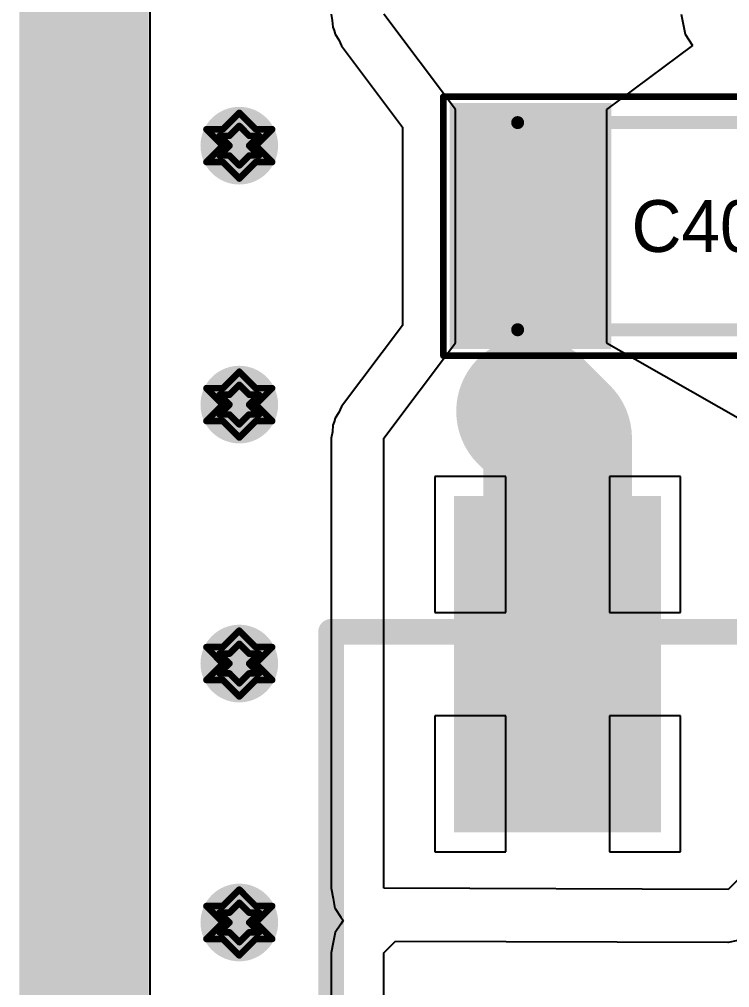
# Model space of a CAD drawing. Header units: millimetres. Extents: x 5 to 399, y 5 to 287.
# Drawn here: x 155.21 to 160.7, y 131.86 to 139.34 of the extents above; entities that cross this region are included whole.
import ezdxf

# ---------------------------------------------------------------- set-up
doc = ezdxf.new("R2010")
doc.units = ezdxf.units.MM
for name, color, linetype in [('BottomLayer', 5, 'Continuous'), ('DrillDrawing', 1, 'Continuous'), ('DrillGuide', 244, 'Continuous'), ('KeepOutLayer', 6, 'Continuous'), ('Mechanical13', 56, 'Continuous'), ('Mechanical2', 216, 'Continuous'), ('MidLayer1', 16, 'Continuous'), ('MidLayer2', 76, 'Continuous'), ('MultiLayer', 9, 'Continuous'), ('TopLayer', 1, 'Continuous'), ('TopOverlay', 2, 'Continuous'), ('TopPaste', 8, 'Continuous'), ('TopSolder', 216, 'Continuous'), ('ViaHoleLayer', 16, 'Continuous')]:
    doc.layers.add(name, color=color, linetype=linetype)

# ---------------------------------------------------------------- blocks, each defined once
blk = doc.blocks.new('ACM90V_55')
at = {"layer": 'TopLayer'}
blk.add_solid([(3, 1), (5.5, 1), (3, 2.5), (5.5, 2.5)], dxfattribs=at)
at = {"layer": 'TopOverlay', "const_width": 0.2}
for points in [[(-4.5, 3.5), (4.5, 3.5)], [(4.5, 3.5), (4.5, -3.5)]]:
    blk.add_lwpolyline(points, dxfattribs=at)
at = {"layer": 'TopOverlay', "const_width": 0.1}
blk.add_lwpolyline([(4.45, 3.5, 1), (4.55, 3.5, 1)], format="xyb", close=True, dxfattribs=at)
blk.add_lwpolyline([(4.45, 3.5, 1), (4.55, 3.5, 1)], format="xyb", close=True, dxfattribs=at)
at = {"layer": 'TopPaste'}
blk.add_solid([(3, 1), (5.5, 1), (3, 2.5), (5.5, 2.5)], dxfattribs=at)
at = {"layer": 'TopSolder'}
blk.add_solid([(2.95, 0.95), (5.55, 0.95), (2.95, 2.55), (5.55, 2.55)], dxfattribs=at)
blk = doc.blocks.new('1206_C_61')
at = {"layer": 'Mechanical13', "const_width": 0.1}
for points in [[(1.6002, 0.8002), (-1.5998, 0.8002)], [(-1.5998, 0.8002), (-1.5998, -0.7999)], [(1.6002, 0.8002), (1.6002, -0.7999)], [(1.6002, -0.7999), (-1.5998, -0.7999)]]:
    blk.add_lwpolyline(points, dxfattribs=at)
at = {"layer": 'Mechanical13', "const_width": 0.05}
for points in [[(-1.6248, 0.8002, 1), (-1.5748, 0.8002, 1)], [(-1.6248, 0.8002, 1), (-1.5748, 0.8002, 1)], [(1.5752, 0.8002, 1), (1.6252, 0.8002, 1)], [(1.5752, 0.8002, 1), (1.6252, 0.8002, 1)], [(-1.6248, -0.7999, 1), (-1.5748, -0.7999, 1)], [(-1.6248, -0.7999, 1), (-1.5748, -0.7999, 1)], [(1.5752, -0.7999, 1), (1.6252, -0.7999, 1)], [(1.5752, -0.7999, 1), (1.6252, -0.7999, 1)]]:
    blk.add_lwpolyline(points, format="xyb", close=True, dxfattribs=at)
at = {"layer": 'TopLayer'}
for points in [[(-0.925, -0.9), (-0.925, 0.9), (-2.075, -0.9), (-2.075, 0.9)], [(2.075, -0.9), (2.075, 0.9), (0.925, -0.9), (0.925, 0.9)]]:
    blk.add_solid(points, dxfattribs=at)
at = {"layer": 'TopOverlay', "const_width": 0.05}
for points in [[(-2.2, 1), (-2.2, -1)], [(2.175, 1), (-2.2, 1)], [(2.175, 1), (2.175, -1)], [(2.175, -1), (-2.2, -1)]]:
    blk.add_lwpolyline(points, dxfattribs=at)
at = {"layer": 'TopOverlay', "const_width": 0.025}
for points in [[(-2.2125, 1, 1), (-2.1875, 1, 1)], [(-2.2125, 1, 1), (-2.1875, 1, 1)], [(2.1625, 1, 1), (2.1875, 1, 1)], [(2.1625, 1, 1), (2.1875, 1, 1)], [(-2.2125, -1, 1), (-2.1875, -1, 1)], [(-2.2125, -1, 1), (-2.1875, -1, 1)], [(2.1625, -1, 1), (2.1875, -1, 1)], [(2.1625, -1, 1), (2.1875, -1, 1)]]:
    blk.add_lwpolyline(points, format="xyb", close=True, dxfattribs=at)
at = {"layer": 'TopPaste'}
for points in [[(-0.925, -0.9), (-0.925, 0.9), (-2.075, -0.9), (-2.075, 0.9)], [(2.075, -0.9), (2.075, 0.9), (0.925, -0.9), (0.925, 0.9)]]:
    blk.add_solid(points, dxfattribs=at)
at = {"layer": 'TopSolder'}
for points in [[(-0.875, -0.95), (-0.875, 0.95), (-2.125, -0.95), (-2.125, 0.95)], [(2.125, -0.95), (2.125, 0.95), (0.875, -0.95), (0.875, 0.95)]]:
    blk.add_solid(points, dxfattribs=at)

msp = doc.modelspace()

# ---------------------------------------------------------------- linework, layer by layer
at = {"layer": 'BottomLayer'}
msp.add_line((156.2222, 113.8764), (156.2222, 146.3618), dxfattribs=at)
at = {"layer": 'BottomLayer', "const_width": 0.3}
for points in [[(156.7624, 138.3618, 1), (157.0624, 138.3618, 1)], [(156.7624, 136.3618, 1), (157.0624, 136.3618, 1)], [(156.7624, 134.3618, 1), (157.0624, 134.3618, 1)], [(156.7624, 132.3618, 1), (157.0624, 132.3618, 1)]]:
    msp.add_lwpolyline(points, format="xyb", close=True, dxfattribs=at)
at = {"layer": 'DrillDrawing', "const_width": 0.0508}
for points in [[(156.7854, 138.4888), (156.9124, 138.6158)], [(156.9124, 138.6158), (157.0394, 138.4888)], [(156.6584, 138.4888), (156.7854, 138.3618)], [(156.6584, 138.4888), (156.7854, 138.4888)], [(156.8362, 138.438), (156.9124, 138.5142)], [(156.9124, 138.5142), (156.9886, 138.438)], [(157.0394, 138.4888), (157.1664, 138.4888)], [(157.0394, 138.3618), (157.1664, 138.4888)], [(156.76, 138.438), (156.8362, 138.3618)], [(156.76, 138.438), (156.8362, 138.438)], [(156.9886, 138.438), (157.0648, 138.438)], [(156.9886, 138.3618), (157.0648, 138.438)], [(156.6584, 138.2348), (156.7854, 138.3618)], [(156.76, 138.2856), (156.8362, 138.3618)], [(156.9886, 138.3618), (157.0648, 138.2856)], [(157.0394, 138.3618), (157.1664, 138.2348)], [(156.76, 138.2856), (156.8362, 138.2856)], [(156.8362, 138.2856), (156.9124, 138.2094)], [(156.9124, 138.2094), (156.9886, 138.2856)], [(156.9886, 138.2856), (157.0648, 138.2856)], [(156.6584, 138.2348), (156.7854, 138.2348)], [(156.7854, 138.2348), (156.9124, 138.1078)], [(156.9124, 138.1078), (157.0394, 138.2348)], [(157.0394, 138.2348), (157.1664, 138.2348)], [(156.7854, 136.4888), (156.9124, 136.6158)], [(156.9124, 136.6158), (157.0394, 136.4888)], [(156.6584, 136.4888), (156.7854, 136.3618)], [(156.6584, 136.4888), (156.7854, 136.4888)], [(156.8362, 136.438), (156.9124, 136.5142)], [(156.9124, 136.5142), (156.9886, 136.438)], [(157.0394, 136.4888), (157.1664, 136.4888)], [(157.0394, 136.3618), (157.1664, 136.4888)], [(156.76, 136.438), (156.8362, 136.3618)], [(156.76, 136.438), (156.8362, 136.438)], [(156.9886, 136.438), (157.0648, 136.438)], [(156.9886, 136.3618), (157.0648, 136.438)], [(156.6584, 136.2348), (156.7854, 136.3618)], [(156.76, 136.2856), (156.8362, 136.3618)], [(156.9886, 136.3618), (157.0648, 136.2856)], [(157.0394, 136.3618), (157.1664, 136.2348)], [(156.76, 136.2856), (156.8362, 136.2856)], [(156.8362, 136.2856), (156.9124, 136.2094)], [(156.9124, 136.2094), (156.9886, 136.2856)], [(156.9886, 136.2856), (157.0648, 136.2856)], [(156.6584, 136.2348), (156.7854, 136.2348)], [(156.7854, 136.2348), (156.9124, 136.1078)], [(156.9124, 136.1078), (157.0394, 136.2348)], [(157.0394, 136.2348), (157.1664, 136.2348)], [(156.7854, 134.4888), (156.9124, 134.6158)], [(156.9124, 134.6158), (157.0394, 134.4888)], [(156.6584, 134.4888), (156.7854, 134.3618)], [(156.6584, 134.4888), (156.7854, 134.4888)], [(156.8362, 134.438), (156.9124, 134.5142)], [(156.9124, 134.5142), (156.9886, 134.438)], [(157.0394, 134.4888), (157.1664, 134.4888)], [(157.0394, 134.3618), (157.1664, 134.4888)], [(156.76, 134.438), (156.8362, 134.3618)], [(156.76, 134.438), (156.8362, 134.438)], [(156.9886, 134.438), (157.0648, 134.438)], [(156.9886, 134.3618), (157.0648, 134.438)], [(156.6584, 134.2348), (156.7854, 134.3618)], [(156.76, 134.2856), (156.8362, 134.3618)], [(156.9886, 134.3618), (157.0648, 134.2856)], [(157.0394, 134.3618), (157.1664, 134.2348)], [(156.6584, 134.2348), (156.7854, 134.2348)], [(156.76, 134.2856), (156.8362, 134.2856)], [(156.7854, 134.2348), (156.9124, 134.1078)], [(156.8362, 134.2856), (156.9124, 134.2094)], [(156.9124, 134.2094), (156.9886, 134.2856)], [(156.9124, 134.1078), (157.0394, 134.2348)], [(156.9886, 134.2856), (157.0648, 134.2856)], [(157.0394, 134.2348), (157.1664, 134.2348)], [(156.7854, 132.4888), (156.9124, 132.6158)], [(156.9124, 132.6158), (157.0394, 132.4888)], [(156.8362, 132.438), (156.9124, 132.5142)], [(156.9124, 132.5142), (156.9886, 132.438)], [(156.6584, 132.4888), (156.7854, 132.3618)], [(156.6584, 132.4888), (156.7854, 132.4888)], [(156.76, 132.438), (156.8362, 132.3618)], [(156.76, 132.438), (156.8362, 132.438)], [(156.9886, 132.438), (157.0648, 132.438)], [(156.9886, 132.3618), (157.0648, 132.438)], [(157.0394, 132.4888), (157.1664, 132.4888)], [(157.0394, 132.3618), (157.1664, 132.4888)], [(156.6584, 132.2348), (156.7854, 132.3618)], [(156.76, 132.2856), (156.8362, 132.3618)], [(156.9886, 132.3618), (157.0648, 132.2856)], [(157.0394, 132.3618), (157.1664, 132.2348)], [(156.76, 132.2856), (156.8362, 132.2856)], [(156.8362, 132.2856), (156.9124, 132.2094)], [(156.9124, 132.2094), (156.9886, 132.2856)], [(156.9886, 132.2856), (157.0648, 132.2856)], [(156.6584, 132.2348), (156.7854, 132.2348)], [(156.7854, 132.2348), (156.9124, 132.1078)], [(156.9124, 132.1078), (157.0394, 132.2348)], [(157.0394, 132.2348), (157.1664, 132.2348)]]:
    msp.add_lwpolyline(points, dxfattribs=at)
at = {"layer": 'DrillDrawing', "const_width": 0.0254}
for points in [[(156.8997, 138.6158, 1), (156.9251, 138.6158, 1)], [(156.8997, 138.6158, 1), (156.9251, 138.6158, 1)], [(156.6457, 138.4888, 1), (156.6711, 138.4888, 1)], [(156.6457, 138.4888, 1), (156.6711, 138.4888, 1)], [(156.7727, 138.4888, 1), (156.7981, 138.4888, 1)], [(156.7727, 138.4888, 1), (156.7981, 138.4888, 1)], [(156.8997, 138.5142, 1), (156.9251, 138.5142, 1)], [(156.8997, 138.5142, 1), (156.9251, 138.5142, 1)], [(157.0267, 138.4888, 1), (157.0521, 138.4888, 1)], [(157.0267, 138.4888, 1), (157.0521, 138.4888, 1)], [(157.1537, 138.4888, 1), (157.1791, 138.4888, 1)], [(157.1537, 138.4888, 1), (157.1791, 138.4888, 1)], [(156.7473, 138.438, 1), (156.7727, 138.438, 1)], [(156.7473, 138.438, 1), (156.7727, 138.438, 1)], [(156.8235, 138.438, 1), (156.8489, 138.438, 1)], [(156.8235, 138.438, 1), (156.8489, 138.438, 1)], [(156.9759, 138.438, 1), (157.0013, 138.438, 1)], [(156.9759, 138.438, 1), (157.0013, 138.438, 1)], [(157.0521, 138.438, 1), (157.0775, 138.438, 1)], [(157.0521, 138.438, 1), (157.0775, 138.438, 1)], [(156.7727, 138.3618, 1), (156.7981, 138.3618, 1)], [(156.7727, 138.3618, 1), (156.7981, 138.3618, 1)], [(156.8235, 138.3618, 1), (156.8489, 138.3618, 1)], [(156.8235, 138.3618, 1), (156.8489, 138.3618, 1)], [(156.9759, 138.3618, 1), (157.0013, 138.3618, 1)], [(156.9759, 138.3618, 1), (157.0013, 138.3618, 1)], [(157.0267, 138.3618, 1), (157.0521, 138.3618, 1)], [(157.0267, 138.3618, 1), (157.0521, 138.3618, 1)], [(156.7473, 138.2856, 1), (156.7727, 138.2856, 1)], [(156.7473, 138.2856, 1), (156.7727, 138.2856, 1)], [(156.8235, 138.2856, 1), (156.8489, 138.2856, 1)], [(156.8235, 138.2856, 1), (156.8489, 138.2856, 1)], [(156.9759, 138.2856, 1), (157.0013, 138.2856, 1)], [(156.9759, 138.2856, 1), (157.0013, 138.2856, 1)], [(157.0521, 138.2856, 1), (157.0775, 138.2856, 1)], [(157.0521, 138.2856, 1), (157.0775, 138.2856, 1)], [(156.6457, 138.2348, 1), (156.6711, 138.2348, 1)], [(156.6457, 138.2348, 1), (156.6711, 138.2348, 1)], [(156.7727, 138.2348, 1), (156.7981, 138.2348, 1)], [(156.7727, 138.2348, 1), (156.7981, 138.2348, 1)], [(156.8997, 138.2094, 1), (156.9251, 138.2094, 1)], [(156.8997, 138.2094, 1), (156.9251, 138.2094, 1)], [(157.0267, 138.2348, 1), (157.0521, 138.2348, 1)], [(157.0267, 138.2348, 1), (157.0521, 138.2348, 1)], [(157.1537, 138.2348, 1), (157.1791, 138.2348, 1)], [(157.1537, 138.2348, 1), (157.1791, 138.2348, 1)], [(156.8997, 138.1078, 1), (156.9251, 138.1078, 1)], [(156.8997, 138.1078, 1), (156.9251, 138.1078, 1)], [(156.8997, 136.6158, 1), (156.9251, 136.6158, 1)], [(156.8997, 136.6158, 1), (156.9251, 136.6158, 1)], [(156.6457, 136.4888, 1), (156.6711, 136.4888, 1)], [(156.6457, 136.4888, 1), (156.6711, 136.4888, 1)], [(156.7727, 136.4888, 1), (156.7981, 136.4888, 1)], [(156.7727, 136.4888, 1), (156.7981, 136.4888, 1)], [(156.8997, 136.5142, 1), (156.9251, 136.5142, 1)], [(156.8997, 136.5142, 1), (156.9251, 136.5142, 1)], [(157.0267, 136.4888, 1), (157.0521, 136.4888, 1)], [(157.0267, 136.4888, 1), (157.0521, 136.4888, 1)], [(157.1537, 136.4888, 1), (157.1791, 136.4888, 1)], [(157.1537, 136.4888, 1), (157.1791, 136.4888, 1)], [(156.7473, 136.438, 1), (156.7727, 136.438, 1)], [(156.7473, 136.438, 1), (156.7727, 136.438, 1)], [(156.8235, 136.438, 1), (156.8489, 136.438, 1)], [(156.8235, 136.438, 1), (156.8489, 136.438, 1)], [(156.9759, 136.438, 1), (157.0013, 136.438, 1)], [(156.9759, 136.438, 1), (157.0013, 136.438, 1)], [(157.0521, 136.438, 1), (157.0775, 136.438, 1)], [(157.0521, 136.438, 1), (157.0775, 136.438, 1)], [(156.7727, 136.3618, 1), (156.7981, 136.3618, 1)], [(156.7727, 136.3618, 1), (156.7981, 136.3618, 1)], [(156.8235, 136.3618, 1), (156.8489, 136.3618, 1)], [(156.8235, 136.3618, 1), (156.8489, 136.3618, 1)], [(156.9759, 136.3618, 1), (157.0013, 136.3618, 1)], [(156.9759, 136.3618, 1), (157.0013, 136.3618, 1)], [(157.0267, 136.3618, 1), (157.0521, 136.3618, 1)], [(157.0267, 136.3618, 1), (157.0521, 136.3618, 1)], [(156.7473, 136.2856, 1), (156.7727, 136.2856, 1)], [(156.7473, 136.2856, 1), (156.7727, 136.2856, 1)], [(156.8235, 136.2856, 1), (156.8489, 136.2856, 1)], [(156.8235, 136.2856, 1), (156.8489, 136.2856, 1)], [(156.9759, 136.2856, 1), (157.0013, 136.2856, 1)], [(156.9759, 136.2856, 1), (157.0013, 136.2856, 1)], [(157.0521, 136.2856, 1), (157.0775, 136.2856, 1)], [(157.0521, 136.2856, 1), (157.0775, 136.2856, 1)], [(156.6457, 136.2348, 1), (156.6711, 136.2348, 1)], [(156.6457, 136.2348, 1), (156.6711, 136.2348, 1)], [(156.7727, 136.2348, 1), (156.7981, 136.2348, 1)], [(156.7727, 136.2348, 1), (156.7981, 136.2348, 1)], [(156.8997, 136.2094, 1), (156.9251, 136.2094, 1)], [(156.8997, 136.2094, 1), (156.9251, 136.2094, 1)], [(157.0267, 136.2348, 1), (157.0521, 136.2348, 1)], [(157.0267, 136.2348, 1), (157.0521, 136.2348, 1)], [(157.1537, 136.2348, 1), (157.1791, 136.2348, 1)], [(157.1537, 136.2348, 1), (157.1791, 136.2348, 1)], [(156.8997, 136.1078, 1), (156.9251, 136.1078, 1)], [(156.8997, 136.1078, 1), (156.9251, 136.1078, 1)], [(156.8997, 134.6158, 1), (156.9251, 134.6158, 1)], [(156.8997, 134.6158, 1), (156.9251, 134.6158, 1)], [(156.6457, 134.4888, 1), (156.6711, 134.4888, 1)], [(156.6457, 134.4888, 1), (156.6711, 134.4888, 1)], [(156.7727, 134.4888, 1), (156.7981, 134.4888, 1)], [(156.7727, 134.4888, 1), (156.7981, 134.4888, 1)], [(156.8997, 134.5142, 1), (156.9251, 134.5142, 1)], [(156.8997, 134.5142, 1), (156.9251, 134.5142, 1)], [(157.0267, 134.4888, 1), (157.0521, 134.4888, 1)], [(157.0267, 134.4888, 1), (157.0521, 134.4888, 1)], [(157.1537, 134.4888, 1), (157.1791, 134.4888, 1)], [(157.1537, 134.4888, 1), (157.1791, 134.4888, 1)], [(156.7473, 134.438, 1), (156.7727, 134.438, 1)], [(156.7473, 134.438, 1), (156.7727, 134.438, 1)], [(156.8235, 134.438, 1), (156.8489, 134.438, 1)], [(156.8235, 134.438, 1), (156.8489, 134.438, 1)], [(156.9759, 134.438, 1), (157.0013, 134.438, 1)], [(156.9759, 134.438, 1), (157.0013, 134.438, 1)], [(157.0521, 134.438, 1), (157.0775, 134.438, 1)], [(157.0521, 134.438, 1), (157.0775, 134.438, 1)], [(156.7727, 134.3618, 1), (156.7981, 134.3618, 1)], [(156.7727, 134.3618, 1), (156.7981, 134.3618, 1)], [(156.8235, 134.3618, 1), (156.8489, 134.3618, 1)], [(156.8235, 134.3618, 1), (156.8489, 134.3618, 1)], [(156.9759, 134.3618, 1), (157.0013, 134.3618, 1)], [(156.9759, 134.3618, 1), (157.0013, 134.3618, 1)], [(157.0267, 134.3618, 1), (157.0521, 134.3618, 1)], [(157.0267, 134.3618, 1), (157.0521, 134.3618, 1)], [(156.6457, 134.2348, 1), (156.6711, 134.2348, 1)], [(156.6457, 134.2348, 1), (156.6711, 134.2348, 1)], [(156.7473, 134.2856, 1), (156.7727, 134.2856, 1)], [(156.7473, 134.2856, 1), (156.7727, 134.2856, 1)], [(156.7727, 134.2348, 1), (156.7981, 134.2348, 1)], [(156.7727, 134.2348, 1), (156.7981, 134.2348, 1)], [(156.8235, 134.2856, 1), (156.8489, 134.2856, 1)], [(156.8235, 134.2856, 1), (156.8489, 134.2856, 1)], [(156.9759, 134.2856, 1), (157.0013, 134.2856, 1)], [(156.9759, 134.2856, 1), (157.0013, 134.2856, 1)], [(157.0267, 134.2348, 1), (157.0521, 134.2348, 1)], [(157.0267, 134.2348, 1), (157.0521, 134.2348, 1)], [(157.0521, 134.2856, 1), (157.0775, 134.2856, 1)], [(157.0521, 134.2856, 1), (157.0775, 134.2856, 1)], [(157.1537, 134.2348, 1), (157.1791, 134.2348, 1)], [(157.1537, 134.2348, 1), (157.1791, 134.2348, 1)], [(156.8997, 134.2094, 1), (156.9251, 134.2094, 1)], [(156.8997, 134.2094, 1), (156.9251, 134.2094, 1)], [(156.8997, 134.1078, 1), (156.9251, 134.1078, 1)], [(156.8997, 134.1078, 1), (156.9251, 134.1078, 1)], [(156.8997, 132.6158, 1), (156.9251, 132.6158, 1)], [(156.8997, 132.6158, 1), (156.9251, 132.6158, 1)], [(156.8997, 132.5142, 1), (156.9251, 132.5142, 1)], [(156.8997, 132.5142, 1), (156.9251, 132.5142, 1)], [(156.6457, 132.4888, 1), (156.6711, 132.4888, 1)], [(156.6457, 132.4888, 1), (156.6711, 132.4888, 1)], [(156.7473, 132.438, 1), (156.7727, 132.438, 1)], [(156.7473, 132.438, 1), (156.7727, 132.438, 1)], [(156.7727, 132.4888, 1), (156.7981, 132.4888, 1)], [(156.7727, 132.4888, 1), (156.7981, 132.4888, 1)], [(156.8235, 132.438, 1), (156.8489, 132.438, 1)], [(156.8235, 132.438, 1), (156.8489, 132.438, 1)], [(156.9759, 132.438, 1), (157.0013, 132.438, 1)], [(156.9759, 132.438, 1), (157.0013, 132.438, 1)], [(157.0267, 132.4888, 1), (157.0521, 132.4888, 1)], [(157.0267, 132.4888, 1), (157.0521, 132.4888, 1)], [(157.0521, 132.438, 1), (157.0775, 132.438, 1)], [(157.0521, 132.438, 1), (157.0775, 132.438, 1)], [(157.1537, 132.4888, 1), (157.1791, 132.4888, 1)], [(157.1537, 132.4888, 1), (157.1791, 132.4888, 1)], [(156.7727, 132.3618, 1), (156.7981, 132.3618, 1)], [(156.7727, 132.3618, 1), (156.7981, 132.3618, 1)], [(156.8235, 132.3618, 1), (156.8489, 132.3618, 1)], [(156.8235, 132.3618, 1), (156.8489, 132.3618, 1)], [(156.9759, 132.3618, 1), (157.0013, 132.3618, 1)], [(156.9759, 132.3618, 1), (157.0013, 132.3618, 1)], [(157.0267, 132.3618, 1), (157.0521, 132.3618, 1)], [(157.0267, 132.3618, 1), (157.0521, 132.3618, 1)], [(156.7473, 132.2856, 1), (156.7727, 132.2856, 1)], [(156.7473, 132.2856, 1), (156.7727, 132.2856, 1)], [(156.8235, 132.2856, 1), (156.8489, 132.2856, 1)], [(156.8235, 132.2856, 1), (156.8489, 132.2856, 1)], [(156.9759, 132.2856, 1), (157.0013, 132.2856, 1)], [(156.9759, 132.2856, 1), (157.0013, 132.2856, 1)], [(157.0521, 132.2856, 1), (157.0775, 132.2856, 1)], [(157.0521, 132.2856, 1), (157.0775, 132.2856, 1)], [(156.6457, 132.2348, 1), (156.6711, 132.2348, 1)], [(156.6457, 132.2348, 1), (156.6711, 132.2348, 1)], [(156.7727, 132.2348, 1), (156.7981, 132.2348, 1)], [(156.7727, 132.2348, 1), (156.7981, 132.2348, 1)], [(156.8997, 132.2094, 1), (156.9251, 132.2094, 1)], [(156.8997, 132.2094, 1), (156.9251, 132.2094, 1)], [(157.0267, 132.2348, 1), (157.0521, 132.2348, 1)], [(157.0267, 132.2348, 1), (157.0521, 132.2348, 1)], [(157.1537, 132.2348, 1), (157.1791, 132.2348, 1)], [(157.1537, 132.2348, 1), (157.1791, 132.2348, 1)], [(156.8997, 132.1078, 1), (156.9251, 132.1078, 1)], [(156.8997, 132.1078, 1), (156.9251, 132.1078, 1)]]:
    msp.add_lwpolyline(points, format="xyb", close=True, dxfattribs=at)
at = {"layer": 'DrillGuide', "const_width": 0.125}
for points in [[(156.8499, 138.3618, 1), (156.9749, 138.3618, 1)], [(156.8499, 136.3618, 1), (156.9749, 136.3618, 1)], [(156.8499, 134.3618, 1), (156.9749, 134.3618, 1)], [(156.8499, 132.3618, 1), (156.9749, 132.3618, 1)]]:
    msp.add_lwpolyline(points, format="xyb", close=True, dxfattribs=at)
at = {"layer": 'KeepOutLayer', "const_width": 1}
msp.add_lwpolyline([(155.7124, 111.3618), (155.7124, 191.3618)], dxfattribs=at)
at = {"layer": 'Mechanical2', "const_width": 0.254}
msp.add_lwpolyline([(155.7124, 191.3618), (155.7124, 111.3618)], dxfattribs=at)
at = {"layer": 'MidLayer1'}
msp.add_line((156.2222, 113.8764), (156.2222, 146.3618), dxfattribs=at)
at = {"layer": 'MidLayer1', "const_width": 0.3}
for points in [[(156.7624, 138.3618, 1), (157.0624, 138.3618, 1)], [(156.7624, 136.3618, 1), (157.0624, 136.3618, 1)], [(156.7624, 134.3618, 1), (157.0624, 134.3618, 1)], [(156.7624, 132.3618, 1), (157.0624, 132.3618, 1)]]:
    msp.add_lwpolyline(points, format="xyb", close=True, dxfattribs=at)
at = {"layer": 'MidLayer2'}
msp.add_line((156.2222, 113.8764), (156.2222, 146.3618), dxfattribs=at)
at = {"layer": 'MidLayer2', "const_width": 0.3}
for points in [[(156.7624, 138.3618, 1), (157.0624, 138.3618, 1)], [(156.7624, 136.3618, 1), (157.0624, 136.3618, 1)], [(156.7624, 134.3618, 1), (157.0624, 134.3618, 1)], [(156.7624, 132.3618, 1), (157.0624, 132.3618, 1)]]:
    msp.add_lwpolyline(points, format="xyb", close=True, dxfattribs=at)
at = {"layer": 'MultiLayer', "const_width": 0.3}
for points in [[(156.7624, 138.3618, 1), (157.0624, 138.3618, 1)], [(156.7624, 136.3618, 1), (157.0624, 136.3618, 1)], [(156.7624, 134.3618, 1), (157.0624, 134.3618, 1)], [(156.7624, 132.3618, 1), (157.0624, 132.3618, 1)]]:
    msp.add_lwpolyline(points, format="xyb", close=True, dxfattribs=at)
at = {"layer": 'TopLayer'}
for p, q in [((156.2222, 113.8764), (156.2222, 146.3618)), ((157.6214, 139.378), (157.6314, 139.3277)), ((158.5826, 138.6414), (158.0293, 139.378)), ((160.3268, 139.378), (160.3578, 139.2219)), ((157.6314, 139.3277), (157.6343, 139.2765)), ((157.6343, 139.2765), (157.6468, 139.2503)), ((157.6468, 139.2503), (157.6525, 139.2219)), ((157.6525, 139.2219), (157.681, 139.1793)), ((157.681, 139.1793), (157.7032, 139.133)), ((160.3578, 139.2219), (160.4155, 139.1355)), ((157.7032, 139.133), (158.1748, 138.5053)), ((160.4155, 139.1355), (159.751, 138.6414)), ((158.5826, 136.838), (158.5826, 138.6414)), ((159.751, 138.6414), (159.751, 136.838)), ((158.1748, 138.5053), (158.1748, 136.9741)), ((158.1748, 136.9741), (157.7032, 136.3463)), ((158.0293, 136.1014), (158.5826, 136.838)), ((159.751, 136.838), (160.8397, 136.2189)), ((157.7032, 136.3463), (157.681, 136.3001)), ((157.681, 136.3001), (157.6525, 136.2575)), ((157.6343, 136.2029), (157.6315, 136.1517)), ((157.6468, 136.229), (157.6343, 136.2029)), ((157.6525, 136.2575), (157.6468, 136.229)), ((157.6315, 136.1517), (157.6215, 136.1014)), ((157.6215, 136.1014), (157.6214, 132.6258)), ((158.0293, 132.6258), (158.0293, 136.1014)), ((158.9726, 135.807), (158.4226, 135.807)), ((158.4226, 135.807), (158.4226, 134.757)), ((158.9726, 134.757), (158.9726, 135.807)), ((160.3226, 135.807), (159.7726, 135.807)), ((159.7726, 135.807), (159.7726, 134.757)), ((160.3226, 134.757), (160.3226, 135.807)), ((158.4226, 134.757), (158.9726, 134.757)), ((159.7726, 134.757), (160.3226, 134.757)), ((158.9726, 133.957), (158.4226, 133.957)), ((158.4226, 133.957), (158.4226, 132.907)), ((158.9726, 132.907), (158.9726, 133.957)), ((160.3226, 133.957), (159.7726, 133.957)), ((159.7726, 133.957), (159.7726, 132.907)), ((160.3226, 132.907), (160.3226, 133.957)), ((158.4226, 132.907), (158.9726, 132.907)), ((159.7726, 132.907), (160.3226, 132.907)), ((160.8164, 132.744), (160.6907, 132.6174)), ((157.6214, 132.6258), (157.6369, 132.5483)), ((160.6907, 132.6174), (158.0293, 132.6258)), ((157.6369, 132.5483), (157.652, 132.4709)), ((157.652, 132.4709), (157.6524, 132.4703)), ((157.6524, 132.4703), (157.6525, 132.4697)), ((157.6525, 132.4697), (157.6963, 132.4041)), ((157.6963, 132.4041), (157.7144, 132.3768)), ((157.7144, 132.3768), (157.6964, 132.3497)), ((157.6964, 132.3497), (157.6527, 132.2846)), ((157.6525, 132.284), (157.637, 132.2062)), ((157.6527, 132.2843), (157.6525, 132.284)), ((157.6527, 132.2846), (157.6527, 132.2843)), ((160.6923, 132.2096), (160.7692, 132.2252)), ((157.637, 132.2062), (157.6214, 132.1286)), ((158.0293, 132.128), (158.1192, 132.2176)), ((158.1192, 132.2176), (160.6895, 132.2096)), ((160.6895, 132.2096), (160.6909, 132.2099)), ((160.6909, 132.2099), (160.6923, 132.2096)), ((157.6214, 132.1286), (157.6215, 132.1283)), ((157.6215, 132.1283), (157.6214, 132.128)), ((157.6214, 132.128), (157.6214, 123.884)), ((158.0293, 123.884), (158.0293, 132.128))]:
    msp.add_line(p, q, dxfattribs=at)
for points, const_width in [([(156.7624, 138.3618, 1), (157.0624, 138.3618, 1)], 0.3), ([(158.8765, 136.31, 1), (159.4515, 136.31, 1)], 0.575), ([(156.7624, 136.3618, 1), (157.0624, 136.3618, 1)], 0.3), ([(159.0851, 136.1014, 1), (159.6601, 136.1014, 1)], 0.575), ([(159.0851, 136.1014, 1), (159.6601, 136.1014, 1)], 0.575), ([(159.0851, 134.357, 1), (159.6601, 134.357, 1)], 0.575), ([(156.7624, 134.3618, 1), (157.0624, 134.3618, 1)], 0.3), ([(156.7624, 132.3618, 1), (157.0624, 132.3618, 1)], 0.3)]:
    msp.add_lwpolyline(points, format="xyb", close=True, dxfattribs=dict(at, const_width=const_width))
at = {"layer": 'TopLayer', "const_width": 1.15}
for points in [[(159.164, 136.31), (159.3726, 136.1014)], [(159.3726, 134.357), (159.3726, 136.1014)]]:
    msp.add_lwpolyline(points, dxfattribs=at)
at = {"layer": 'ViaHoleLayer', "const_width": 0.125}
for points in [[(156.8499, 138.3618, 1), (156.9749, 138.3618, 1)], [(156.8499, 136.3618, 1), (156.9749, 136.3618, 1)], [(156.8499, 134.3618, 1), (156.9749, 134.3618, 1)], [(156.8499, 132.3618, 1), (156.9749, 132.3618, 1)]]:
    msp.add_lwpolyline(points, format="xyb", close=True, dxfattribs=at)

# ---------------------------------------------------------------- block references
for name, p, rotation in [('1206_C_61', (160.664, 137.7402), 180), ('ACM90V_55', (161.1226, 130.107), 90)]:
    msp.add_blockref(name, p, dxfattribs=dict(rotation=rotation))

# ---------------------------------------------------------------- texts
at = {"layer": 'TopOverlay'}
msp.add_text('C407', height=0.4, dxfattribs=at).set_placement((159.9438, 137.541))

doc.saveas('drawing.dxf')
